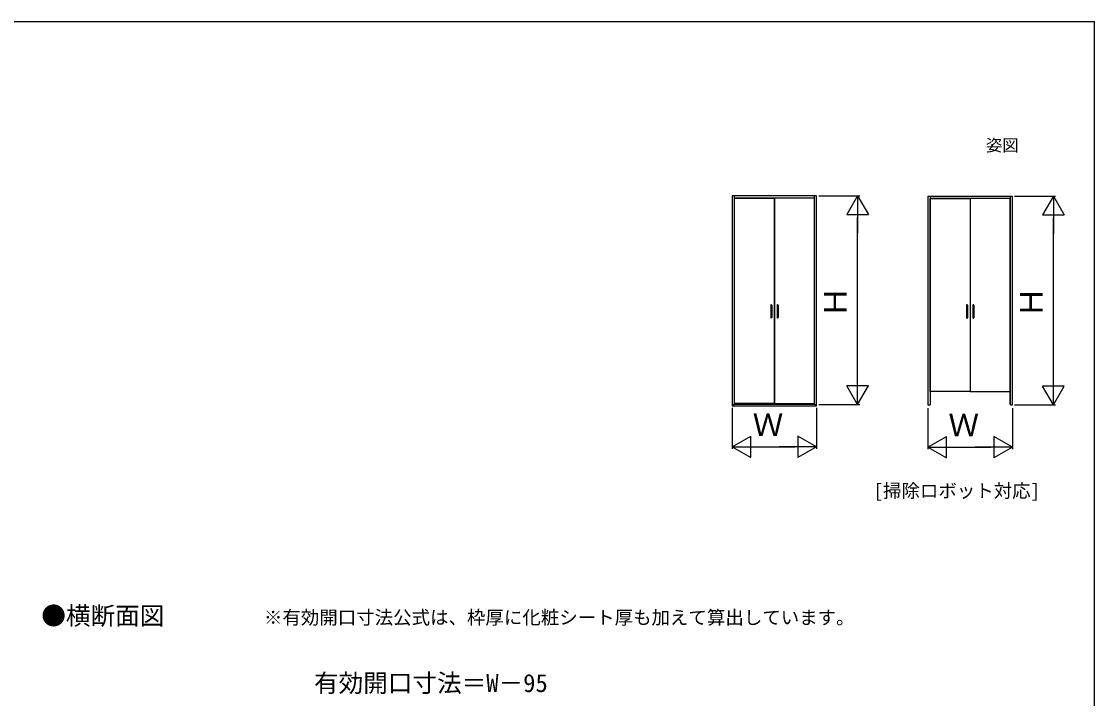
# Model space of a CAD drawing. Units: millimetres, scale not verified. Extents: x -525 to 525, y -783 to 779.
# Drawn here: x 2 to 525, y 417 to 747 of the extents above; entities that cross this region are included whole.
import ezdxf
from ezdxf.enums import TextEntityAlignment as Align

# ---------------------------------------------------------------- set-up
doc = ezdxf.new("R2010")
doc.units = ezdxf.units.MM
doc.header["$LTSCALE"] = 4
for name, color, linetype in [('0-2_USER1', 3, 'Continuous'), ('0-6_YKK_A1', 4, 'Continuous'), ('0-7_YKK_D', 6, 'Continuous'), ('0-8_YKK_ZWAK', 7, 'Continuous')]:
    doc.layers.add(name, color=color, linetype=linetype)
doc.styles.add('ＭＳ ゴシック', font='')
doc.styles.get('ＭＳ ゴシック').set_extended_font_data('MS Gothic')

msp = doc.modelspace()

# ---------------------------------------------------------------- linework, layer by layer
at = {"layer": '0-6_YKK_A1'}
for p, q in [((349.331, 661.7), (349.331, 560.05)), ((349.331, 660.7), (388.521, 660.7)), ((349.431, 660.55), (368.876, 660.55)), ((349.431, 560.5), (349.431, 660.55)), ((368.876, 660.35), (368.876, 560.5)), ((388.421, 660.55), (368.976, 660.55)), ((368.976, 660.35), (368.976, 560.5)), ((388.421, 560.5), (388.421, 660.55)), ((388.521, 560.05), (388.521, 661.7)), ((443.797, 661.569), (443.797, 559.919)), ((443.797, 661.569), (444.777, 661.569)), ((444.777, 661.569), (444.777, 559.919)), ((444.777, 661.569), (483.967, 661.569)), ((444.777, 660.569), (483.967, 660.569)), ((444.877, 660.419), (464.322, 660.419)), ((444.877, 566.369), (444.877, 660.419)), ((464.322, 660.219), (464.322, 566.369)), ((483.867, 660.419), (464.422, 660.419)), ((464.422, 660.219), (464.422, 566.369)), ((483.867, 560.369), (483.867, 660.419)), ((483.967, 559.919), (483.967, 661.569)), ((483.967, 661.569), (484.947, 661.569)), ((484.947, 559.919), (484.947, 661.569)), ((367.126, 608.558), (367.126, 602.442)), ((367.626, 608.558), (367.626, 602.442)), ((370.226, 608.558), (370.226, 602.442)), ((370.726, 608.558), (370.726, 602.442)), ((462.572, 608.427), (462.572, 602.311)), ((463.072, 608.427), (463.072, 602.311)), ((465.672, 608.427), (465.672, 602.311)), ((466.172, 608.427), (466.172, 602.311)), ((464.322, 566.369), (444.877, 566.369)), ((464.422, 566.369), (483.867, 566.369)), ((348.351, 560.05), (349.331, 560.05)), ((349.331, 560.2), (388.521, 560.2)), ((368.876, 560.5), (349.431, 560.5)), ((368.976, 560.5), (388.421, 560.5)), ((388.521, 560.05), (389.501, 560.05)), ((443.797, 559.919), (444.777, 559.919)), ((483.967, 559.919), (484.947, 559.919))]:
    msp.add_line(p, q, dxfattribs=at)
msp.add_lwpolyline([(348.351, 559.45), (389.501, 559.45), (389.501, 661.7), (348.351, 661.7)], close=True, dxfattribs=at)
for centre, start, end in [((367.376, 608.523), 8.0102, 171.9898), ((370.476, 608.523), 8.0102, 171.9898), ((462.822, 608.392), 8.0102, 171.9898), ((465.922, 608.392), 8.0102, 171.9898), ((367.376, 602.477), 188.0102, 351.9898), ((370.476, 602.477), 188.0102, 351.9898), ((462.822, 602.346), 188.0102, 351.9898), ((465.922, 602.346), 188.0102, 351.9898)]:
    msp.add_arc(centre, 0.253, start, end, dxfattribs=at)
at = {"layer": '0-7_YKK_D'}
for p, q in [((390.501, 661.7), (410.501, 661.7)), ((409.501, 661.7), (404.251, 652.607)), ((409.501, 661.7), (414.751, 652.607)), ((409.501, 661.7), (409.501, 643.513)), ((485.947, 661.569), (505.947, 661.569)), ((504.947, 661.569), (499.697, 652.476)), ((504.947, 661.569), (510.197, 652.476)), ((504.947, 661.569), (504.947, 643.382)), ((404.251, 652.607), (414.751, 652.607)), ((409.501, 570.55), (409.501, 651.2)), ((499.697, 652.476), (510.197, 652.476)), ((504.947, 570.419), (504.947, 651.069)), ((409.501, 560.05), (409.501, 578.237)), ((504.947, 559.919), (504.947, 578.105)), ((409.501, 560.05), (404.251, 569.143)), ((414.751, 569.143), (404.251, 569.143)), ((409.501, 560.05), (414.751, 569.143)), ((504.947, 559.919), (499.697, 569.012)), ((510.197, 569.012), (499.697, 569.012)), ((504.947, 559.919), (510.197, 569.012)), ((390.501, 560.05), (410.501, 560.05)), ((485.947, 559.919), (505.947, 559.919)), ((348.351, 558.45), (348.351, 538.45)), ((389.501, 558.45), (389.501, 538.45)), ((443.797, 558.319), (443.797, 538.319)), ((484.947, 558.319), (484.947, 538.319)), ((348.351, 539.45), (357.444, 544.7)), ((357.444, 534.2), (357.444, 544.7)), ((389.501, 539.45), (380.407, 544.7)), ((380.407, 544.7), (380.407, 534.2)), ((443.797, 539.319), (452.89, 544.569)), ((452.89, 534.069), (452.89, 544.569)), ((484.947, 539.319), (475.854, 544.569)), ((475.854, 544.569), (475.854, 534.069)), ((348.351, 539.45), (357.444, 534.2)), ((348.351, 539.45), (366.537, 539.45)), ((358.851, 539.45), (379.001, 539.45)), ((389.501, 539.45), (371.314, 539.45)), ((389.501, 539.45), (380.407, 534.2)), ((443.797, 539.319), (452.89, 534.069)), ((443.797, 539.319), (461.984, 539.319)), ((454.297, 539.319), (474.447, 539.319)), ((484.947, 539.319), (466.76, 539.319)), ((484.947, 539.319), (475.854, 534.069))]:
    msp.add_line(p, q, dxfattribs=at)
at = {"layer": '0-8_YKK_ZWAK'}
msp.add_line((-525, 746.7), (525, 746.7), dxfattribs=at)
msp.add_lwpolyline([(-525, -783.3), (525, -783.3), (525, 746.7)], dxfattribs=at)

# ---------------------------------------------------------------- texts
at = {"layer": '0-2_USER1', "style": 'ＭＳ ゴシック'}
for s, height, p in [('姿図', 5.865, (472, 681.7)), ('[掃除ロボット対応]', 6.598, (417.378, 512.751)), ('●横断面図', 8.798, (11.482, 450.103)), ('※有効開口寸法公式は、枠厚に化粧シート厚も加えて算出しています。', 6.598, (120.018, 451.043))]:
    msp.add_text(s, height=height, dxfattribs=at).set_placement(p, align=Align.BOTTOM_LEFT)
at = {"layer": '0-7_YKK_D', "style": 'ＭＳ ゴシック'}
for p in [(407.501, 602.523), (502.947, 602.392)]:
    msp.add_text('Ｈ', height=11, rotation=90, dxfattribs=at).set_placement(p, align=Align.BOTTOM_LEFT)
for s, height, p in [('Ｗ', 11, (358.272, 541.45)), ('Ｗ', 11, (453.719, 541.319)), ('有効開口寸法＝W－95', 8.798, (144.443, 417.336))]:
    msp.add_text(s, height=height, dxfattribs=at).set_placement(p, align=Align.BOTTOM_LEFT)

doc.saveas('drawing.dxf')
